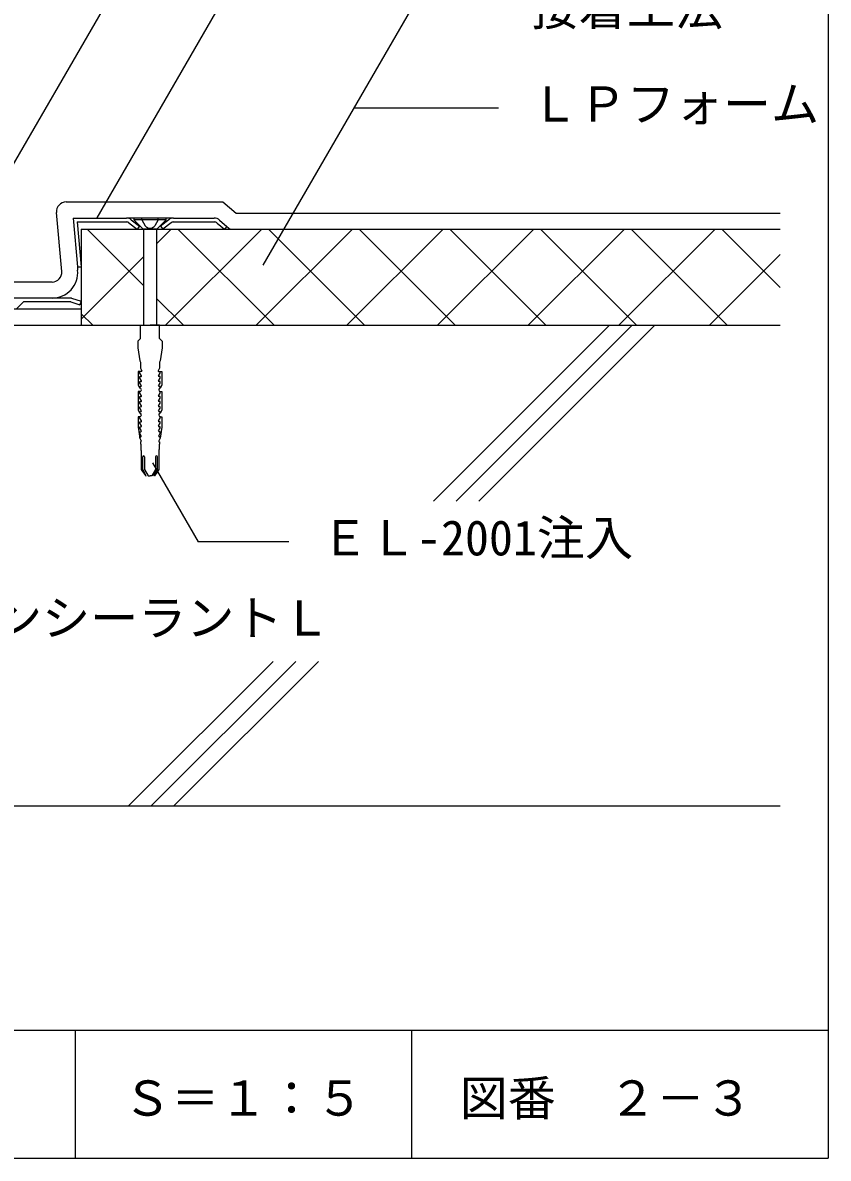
# Model space of a CAD drawing. Units: millimetres, scale not verified. Extents: x -457 to 343, y -620 to 610.
# Drawn here: x 91.5 to 342.9, y 20.1 to 374.5 of the extents above; entities that cross this region are included whole.
import ezdxf
from ezdxf.enums import TextEntityAlignment as Align

# ---------------------------------------------------------------- set-up
doc = ezdxf.new("R2010")
doc.units = ezdxf.units.MM
doc.header["$LTSCALE"] = 5
doc.linetypes.add('DASHED3', pattern=[4, 3, -1])
for name, color, linetype in [('2-2_in line', 7, 'Continuous'), ('2-3', 3, 'Continuous'), ('2-4_out line', 2, 'Continuous'), ('2-6_鋼板・アングル', 2, 'Continuous'), ('2-7_ビス', 7, 'Continuous'), ('2-A_moji', 7, 'Continuous'), ('2-D_ハッチ他', 4, 'Continuous'), ('2-E_con他', 4, 'Continuous'), ('F-2', 7, 'Continuous'), ('F-5', 6, 'Continuous'), ('F-7', 1, 'Continuous'), ('F-A', 7, 'Continuous')]:
    doc.layers.add(name, color=color, linetype=linetype)
doc.styles.add('HG丸ｺﾞｼｯｸM-PRO', font='')
doc.styles.add('ＭＳ ゴシック', font='')
doc.styles.get('HG丸ｺﾞｼｯｸM-PRO').set_extended_font_data('HG丸ｺﾞｼｯｸM-PRO')
doc.styles.get('ＭＳ ゴシック').set_extended_font_data('MS Gothic')

msp = doc.modelspace()

# ---------------------------------------------------------------- linework, layer by layer
at = {"layer": '2-2_in line'}
for p, q in [((109.798, 310.07), (327.893, 310.07)), ((109.798, 310.07), (109.798, 280.07)), ((155.264, 310.935), (156.279, 310.07)), ((108.593, 298.33), (108.69, 297.267)), ((109.798, 285.07), (7.298, 285.07)), ((-17.635, 280.07), (327.893, 280.07))]:
    msp.add_line(p, q, dxfattribs=at)
at = {"layer": '2-3'}
msp.add_line((-71.102, 130.07), (327.893, 130.07), dxfattribs=at)
at = {"layer": '2-4_out line'}
for p, q in [((105.081, 318.57), (154.011, 318.57)), ((154.011, 318.57), (158.12, 315.07)), ((103.709, 296.832), (102.093, 315.309)), ((158.12, 315.07), (327.893, 315.07)), ((100.721, 293.57), (61.986, 293.57))]:
    msp.add_line(p, q, dxfattribs=at)
for centre, start, end in [((105.081, 315.57), 90, 185), ((100.721, 296.57), 269.99997, 5)]:
    msp.add_arc(centre, 3, start, end, dxfattribs=at)
at = {"layer": '2-6_鋼板・アングル'}
for p, q in [((107.264, 313.521), (108.593, 298.33)), ((107.264, 313.521), (123.948, 313.521)), ((108.574, 312.321), (109.798, 298.33)), ((108.574, 312.321), (124.267, 312.321)), ((124.679, 312.072), (127.282, 310.07)), ((125.411, 313.023), (128.014, 311.021)), ((137.117, 313.023), (134.514, 311.021)), ((137.849, 312.072), (135.246, 310.07)), ((138.261, 312.321), (151.234, 312.321)), ((138.58, 313.521), (151.234, 313.521)), ((152.206, 311.963), (154.486, 310.021)), ((152.985, 312.877), (155.264, 310.935)), ((128.014, 311.021), (127.282, 310.07)), ((134.514, 311.021), (135.246, 310.07)), ((155.264, 310.935), (154.486, 310.021)), ((108.593, 298.33), (109.798, 298.33)), ((106.798, 288.57), (62.798, 288.57)), ((91.795, 287.37), (89.495, 285.07)), ((106.603, 287.37), (91.795, 287.37)), ((106.603, 287.37), (109.418, 286.432)), ((106.798, 288.57), (109.798, 287.57)), ((109.798, 287.57), (109.418, 286.432))]:
    msp.add_line(p, q, dxfattribs=at)
at = {"layer": '2-6_鋼板・アングル', "color": 4}
for p, q in [((138.58, 313.521), (123.948, 313.521)), ((127.282, 310.07), (135.246, 310.07))]:
    msp.add_line(p, q, dxfattribs=at)
at = {"layer": '2-6_鋼板・アングル'}
for centre, radius, start, end in [((123.948, 311.121), 2.4, 52.43141, 90), ((123.948, 311.121), 1.2, 52.43141, 90), ((138.58, 311.121), 2.4, 90, 127.56859), ((138.58, 311.121), 1.2, 90, 127.56859), ((151.234, 310.821), 2.7, 49.57392, 90), ((151.234, 310.821), 1.5, 49.57392, 90)]:
    msp.add_arc(centre, radius, start, end, dxfattribs=at)
at = {"layer": '2-7_ビス'}
for p, q in [((126.264, 313.445), (126.264, 312.945)), ((126.264, 313.445), (126.264, 312.945)), ((126.264, 312.945), (129.139, 310.07)), ((136.264, 312.945), (126.264, 312.945)), ((126.264, 312.945), (129.139, 310.07)), ((136.264, 312.945), (126.264, 312.945)), ((136.264, 312.945), (133.389, 310.07)), ((136.264, 312.945), (133.389, 310.07)), ((133.389, 310.07), (129.139, 310.07)), ((133.389, 310.07), (129.139, 310.07)), ((129.264, 310.07), (129.264, 280.07)), ((129.264, 310.07), (129.264, 280.07)), ((133.264, 310.07), (133.264, 280.07)), ((133.264, 310.07), (133.264, 280.07)), ((128.095, 260.445), (128.095, 260.445)), ((128.095, 260.445), (128.095, 260.445)), ((128.095, 260.445), (128.095, 260.445)), ((128.095, 260.445), (128.095, 260.445)), ((134.433, 260.445), (134.433, 260.445)), ((134.433, 260.445), (134.433, 260.445)), ((134.433, 260.445), (134.433, 260.445)), ((134.433, 260.445), (134.433, 260.445)), ((128.095, 244.779), (128.528, 243.954)), ((128.095, 244.779), (128.528, 243.954)), ((134.433, 244.779), (134, 243.954)), ((134.433, 244.779), (134, 243.954))]:
    msp.add_line(p, q, dxfattribs=at)
at = {"layer": '2-7_ビス', "linetype": 'DASHED3'}
for p, q in [((128.714, 312.945), (128.714, 313.445)), ((128.714, 312.945), (128.714, 313.445)), ((128.714, 312.945), (129.797, 311.07)), ((128.714, 312.945), (129.797, 311.07)), ((133.814, 312.945), (132.732, 311.07)), ((133.814, 312.945), (132.732, 311.07)), ((133.814, 312.945), (133.814, 313.445)), ((133.814, 312.945), (133.814, 313.445))]:
    msp.add_line(p, q, dxfattribs=at)
at = {"layer": '2-7_ビス'}
for points in [[(136.264, 312.945), (136.264, 313.445), (126.264, 313.445)], [(136.264, 312.945), (136.264, 313.445), (126.264, 313.445)], [(128.264, 275.975), (128.264, 280.07), (131.264, 280.07)], [(128.264, 275.975), (128.264, 280.07), (131.264, 280.07)], [(134.264, 275.975), (134.264, 280.07), (131.264, 280.07)], [(134.264, 275.975), (134.264, 280.07), (131.264, 280.07)], [(128.264, 275.975), (127.514, 275.15), (127.514, 273.051), (128.062, 268.934), (128.304, 268.526), (128.264, 268.526), (128.264, 266.712), (128.697, 265.888)], [(128.264, 275.975), (127.514, 275.15), (127.514, 273.051), (128.062, 268.934), (128.304, 268.526), (128.264, 268.526), (128.264, 266.712), (128.697, 265.888)], [(134.264, 275.975), (135.014, 275.15), (135.014, 273.051), (134.466, 268.934), (134.224, 268.526), (134.264, 268.526), (134.264, 266.712), (133.831, 265.888)], [(134.264, 275.975), (135.014, 275.15), (135.014, 273.051), (134.466, 268.934), (134.224, 268.526), (134.264, 268.526), (134.264, 266.712), (133.831, 265.888)], [(128.567, 265.64), (127.589, 265.64), (127.589, 261.407), (128.091, 260.445), (128.095, 260.445)], [(128.567, 265.64), (127.589, 265.64), (127.589, 261.407), (128.091, 260.445), (128.095, 260.445)], [(128.636, 264.321), (128.128, 265.145), (128.128, 265.64)], [(128.636, 264.321), (128.128, 265.145), (128.128, 265.64)], [(128.636, 262.754), (128.128, 263.579), (128.128, 264.056), (128.477, 264.074)], [(128.636, 262.754), (128.128, 263.579), (128.128, 264.056), (128.477, 264.074)], [(128.579, 261.188), (128.128, 262.012), (128.128, 262.49), (128.476, 262.507)], [(128.579, 261.188), (128.128, 262.012), (128.128, 262.49), (128.476, 262.507)], [(133.893, 264.321), (134.4, 265.145), (134.4, 265.64)], [(133.893, 264.321), (134.4, 265.145), (134.4, 265.64)], [(133.893, 262.754), (134.4, 263.579), (134.4, 264.056), (134.051, 264.074)], [(133.893, 262.754), (134.4, 263.579), (134.4, 264.056), (134.051, 264.074)], [(133.95, 261.188), (134.4, 262.012), (134.4, 262.49), (134.052, 262.507)], [(133.95, 261.188), (134.4, 262.012), (134.4, 262.49), (134.052, 262.507)], [(133.961, 265.64), (134.939, 265.64), (134.939, 261.407), (134.438, 260.445), (134.433, 260.445)], [(133.961, 265.64), (134.939, 265.64), (134.939, 261.407), (134.438, 260.445), (134.433, 260.445)], [(128.128, 259.374), (127.589, 259.374), (127.589, 253.576), (128.095, 252.612)], [(128.128, 259.374), (127.589, 259.374), (127.589, 253.576), (128.095, 252.612)], [(128.095, 260.445), (128.099, 260.923), (128.416, 260.94)], [(128.095, 260.445), (128.099, 260.923), (128.416, 260.94)], [(128.636, 258.054), (128.128, 258.879), (128.128, 259.374)], [(128.636, 258.054), (128.128, 258.879), (128.128, 259.374)], [(133.893, 258.054), (134.4, 258.879), (134.4, 259.374)], [(133.893, 258.054), (134.4, 258.879), (134.4, 259.374)], [(134.433, 260.445), (134.429, 260.923), (134.112, 260.94)], [(134.433, 260.445), (134.429, 260.923), (134.112, 260.94)], [(134.4, 259.374), (134.939, 259.374), (134.939, 253.576), (134.433, 252.612)], [(134.4, 259.374), (134.939, 259.374), (134.939, 253.576), (134.433, 252.612)], [(128.636, 256.488), (128.128, 257.312), (128.128, 257.79), (128.476, 257.807)], [(128.636, 256.488), (128.128, 257.312), (128.128, 257.79), (128.476, 257.807)], [(128.636, 254.921), (128.128, 255.745), (128.128, 256.223), (128.476, 256.24)], [(128.636, 254.921), (128.128, 255.745), (128.128, 256.223), (128.476, 256.24)], [(133.893, 256.488), (134.4, 257.312), (134.4, 257.79), (134.052, 257.807)], [(133.893, 256.488), (134.4, 257.312), (134.4, 257.79), (134.052, 257.807)], [(133.893, 254.921), (134.4, 255.745), (134.4, 256.223), (134.052, 256.24)], [(133.893, 254.921), (134.4, 255.745), (134.4, 256.223), (134.052, 256.24)], [(128.095, 252.612), (128.099, 253.09), (128.42, 253.107)], [(128.095, 252.612), (128.099, 253.09), (128.42, 253.107)], [(128.578, 253.354), (128.128, 254.179), (128.128, 254.656), (128.476, 254.674)], [(128.578, 253.354), (128.128, 254.179), (128.128, 254.656), (128.476, 254.674)], [(133.95, 253.354), (134.4, 254.179), (134.4, 254.656), (134.052, 254.674)], [(133.95, 253.354), (134.4, 254.179), (134.4, 254.656), (134.052, 254.674)], [(134.433, 252.612), (134.429, 253.09), (134.109, 253.107)], [(134.433, 252.612), (134.429, 253.09), (134.109, 253.107)], [(128.128, 251.54), (127.589, 251.54), (127.589, 248.292), (128.095, 244.779), (128.096, 245.256), (128.404, 245.274)], [(128.128, 251.54), (127.589, 251.54), (127.589, 248.292), (128.095, 244.779), (128.096, 245.256), (128.404, 245.274)], [(128.571, 247.088), (128.107, 247.912), (128.111, 248.39), (128.446, 248.407)], [(128.571, 247.088), (128.107, 247.912), (128.111, 248.39), (128.446, 248.407)], [(128.603, 248.654), (128.123, 249.479), (128.128, 249.956), (128.476, 249.974)], [(128.603, 248.654), (128.123, 249.479), (128.128, 249.956), (128.476, 249.974)], [(128.636, 250.221), (128.128, 251.045), (128.128, 251.54)], [(128.636, 250.221), (128.128, 251.045), (128.128, 251.54)], [(133.893, 250.221), (134.4, 251.045), (134.4, 251.54)], [(133.893, 250.221), (134.4, 251.045), (134.4, 251.54)], [(133.925, 248.654), (134.405, 249.479), (134.4, 249.956), (134.052, 249.974)], [(133.925, 248.654), (134.405, 249.479), (134.4, 249.956), (134.052, 249.974)], [(133.957, 247.088), (134.421, 247.912), (134.417, 248.39), (134.082, 248.407)], [(133.957, 247.088), (134.421, 247.912), (134.417, 248.39), (134.082, 248.407)], [(134.4, 251.54), (134.939, 251.54), (134.939, 248.292), (134.433, 244.779), (134.433, 245.256), (134.124, 245.274)], [(134.4, 251.54), (134.939, 251.54), (134.939, 248.292), (134.433, 244.779), (134.433, 245.256), (134.124, 245.274)], [(128.549, 245.521), (128.098, 246.345), (128.1, 246.823), (128.423, 246.84)], [(128.549, 245.521), (128.098, 246.345), (128.1, 246.823), (128.423, 246.84)], [(133.979, 245.521), (134.43, 246.345), (134.428, 246.823), (134.106, 246.84)], [(133.979, 245.521), (134.43, 246.345), (134.428, 246.823), (134.105, 246.84)], [(128.398, 243.707), (128.264, 243.707), (128.264, 242.924), (128.414, 242.924), (128.414, 241.316), (128.421, 241.316)], [(128.398, 243.707), (128.264, 243.707), (128.264, 242.924), (128.414, 242.924), (128.414, 241.316), (128.421, 241.316)], [(134.13, 243.707), (134.264, 243.707), (134.264, 242.924), (134.114, 242.924), (134.114, 241.316), (134.108, 241.316)], [(134.13, 243.707), (134.264, 243.707), (134.264, 242.924), (134.114, 242.924), (134.114, 241.316), (134.108, 241.316)], [(128.471, 240.986), (128.471, 235.035), (128.911, 234.384), (129.914, 233.07), (130.063, 233.07), (128.978, 235.035), (128.978, 239.007)], [(128.471, 240.986), (128.471, 235.035), (128.911, 234.384), (129.914, 233.07), (130.063, 233.07), (128.978, 235.035), (128.978, 239.007)], [(129.562, 239.007), (129.562, 235.035), (130.647, 233.07), (131.264, 233.07)], [(129.562, 239.007), (129.562, 235.035), (130.647, 233.07), (131.264, 233.07)], [(132.966, 239.007), (132.966, 235.035), (131.881, 233.07), (131.264, 233.07)], [(132.966, 239.007), (132.966, 235.035), (131.881, 233.07), (131.264, 233.07)], [(134.057, 240.986), (134.057, 235.035), (133.617, 234.384), (132.614, 233.07), (132.465, 233.07), (133.55, 235.035), (133.55, 239.007)], [(134.057, 240.986), (134.057, 235.035), (133.617, 234.384), (132.614, 233.07), (132.465, 233.07), (133.55, 235.035), (133.55, 239.007)]]:
    msp.add_lwpolyline(points, dxfattribs=at)
at = {"layer": '2-7_ビス', "linetype": 'DASHED3'}
msp.add_arc((131.264, 312.181), 1.84, 217.11751, 322.88248, dxfattribs=at)
msp.add_arc((131.264, 312.181), 1.84, 217.11751, 322.88248, dxfattribs=at)
at = {"layer": '2-7_ビス'}
msp.add_arc((100.721, 296.57), 8, 269.99997, 5, dxfattribs=at)
for centre, major_axis, start_param, end_param in [((128.556, 265.812), (0, -0.172), 0.06848, 2.1628795), ((128.556, 265.812), (0, -0.172), 0.06848, 2.1628795), ((133.972, 265.812), (0, -0.172), 4.1203058, 6.2147054), ((133.972, 265.812), (0, -0.172), 4.1203058, 6.2147054), ((128.428, 264.297), (0, -0.229), 0.2312026, 1.6765256), ((128.428, 264.297), (0, -0.229), 0.2312026, 1.6765256), ((128.428, 262.73), (0, -0.229), 0.2312026, 1.6765256), ((128.428, 262.73), (0, -0.229), 0.2312026, 1.6765256), ((134.1, 264.297), (0, -0.229), 4.6066597, 6.0519827), ((134.1, 264.297), (0, -0.229), 4.6066597, 6.0519827), ((134.1, 262.73), (0, -0.229), 4.6066597, 6.0519827), ((134.1, 262.73), (0, -0.229), 4.6066597, 6.0519827), ((128.074, 259.91), (0, -0.536), 0.0442118, 3.0973809), ((128.074, 259.91), (0, -0.536), 0.0442118, 3.0973809), ((128.371, 261.163), (0, -0.229), 0.2312026, 1.6765256), ((128.371, 261.163), (0, -0.229), 0.2312026, 1.6765256), ((134.157, 261.163), (0, -0.229), 4.6066597, 6.0519827), ((134.157, 261.163), (0, -0.229), 4.6066597, 6.0519827), ((134.454, 259.91), (0, -0.536), 3.1858044, 6.2389735), ((134.454, 259.909), (0, -0.536), 3.1858044, 6.2389735), ((128.428, 258.03), (0, -0.229), 0.2312026, 1.6765256), ((128.428, 258.03), (0, -0.229), 0.2312026, 1.6765256), ((128.428, 256.463), (0, -0.229), 0.2312026, 1.6765256), ((128.428, 256.463), (0, -0.229), 0.2312026, 1.6765256), ((134.1, 258.03), (0, -0.229), 4.6066597, 6.0519827), ((134.1, 258.03), (0, -0.229), 4.6066597, 6.0519827), ((134.1, 256.463), (0, -0.229), 4.6066597, 6.0519827), ((134.1, 256.463), (0, -0.229), 4.6066597, 6.0519827), ((128.074, 252.076), (0, -0.536), 0.0442118, 3.0973809), ((128.074, 252.076), (0, -0.536), 0.0442118, 3.0973809), ((128.371, 253.33), (0, -0.229), 0.2312026, 1.6765256), ((128.371, 253.33), (0, -0.229), 0.2312026, 1.6765256), ((128.428, 254.897), (0, -0.229), 0.2312026, 1.6765256), ((128.428, 254.897), (0, -0.229), 0.2312026, 1.6765256), ((134.1, 254.897), (0, -0.229), 4.6066597, 6.0519827), ((134.1, 254.897), (0, -0.229), 4.6066597, 6.0519827), ((134.157, 253.33), (0, -0.229), 4.6066597, 6.0519827), ((134.157, 253.33), (0, -0.229), 4.6066597, 6.0519827), ((134.454, 252.076), (0, -0.536), 3.1858044, 6.2389735), ((134.454, 252.076), (0, -0.536), 3.1858044, 6.2389735), ((128.396, 248.63), (0, -0.229), 0.2312026, 1.6765256), ((128.396, 248.63), (0, -0.229), 0.2312026, 1.6765256), ((128.428, 250.197), (0, -0.229), 0.2312026, 1.6765256), ((128.428, 250.197), (0, -0.229), 0.2312026, 1.6765256), ((134.1, 250.197), (0, -0.229), 4.6066597, 6.0519827), ((134.1, 250.197), (0, -0.229), 4.6066597, 6.0519827), ((134.132, 248.63), (0, -0.229), 4.6066597, 6.0519827), ((134.132, 248.63), (0, -0.229), 4.6066597, 6.0519827), ((128.341, 245.497), (0, -0.229), 0.2312026, 1.6765256), ((128.341, 245.497), (0, -0.229), 0.2312026, 1.6765256), ((128.364, 247.063), (0, -0.229), 0.2312026, 1.6765256), ((128.364, 247.063), (0, -0.229), 0.2312026, 1.6765256), ((134.164, 247.063), (0, -0.229), 4.6066597, 6.0519827), ((134.164, 247.063), (0, -0.229), 4.6066597, 6.0519827), ((134.187, 245.497), (0, -0.229), 4.6066597, 6.0519827), ((134.187, 245.497), (0, -0.229), 4.6066597, 6.0519827), ((128.386, 243.88), (0, -0.174), 0.0818475, 2.1771705), ((128.386, 243.88), (0, -0.174), 0.0818475, 2.1771705), ((127.744, 241.022), (0, -0.8), 1.5261677, 1.947508), ((127.744, 241.021), (0, -0.8), 1.5261677, 1.947508), ((134.143, 243.88), (0, -0.174), 4.1060148, 6.2013378), ((134.143, 243.88), (0, -0.174), 4.1060148, 6.2013378), ((134.784, 241.022), (0, -0.8), 4.3356773, 4.7570176), ((134.784, 241.021), (0, -0.8), 4.3356773, 4.7570176), ((129.27, 238.997), (0, -0.321), 1.5390306, 4.6806232), ((129.27, 238.997), (0, -0.321), 1.5390306, 4.6806232), ((133.258, 238.997), (0, -0.321), 1.6025621, 4.7441547), ((133.258, 238.997), (0, -0.321), 1.6025621, 4.7441547)]:
    msp.add_ellipse(centre, major_axis=major_axis, ratio=0.909574, start_param=start_param, end_param=end_param, dxfattribs=at)
at = {"layer": '2-A_moji'}
for p, q in [((64.496, 288.57), (170.896, 472.859)), ((114.777, 313.57), (192.308, 447.859)), ((166.61, 298.798), (223.803, 397.859)), ((240.012, 347.859), (194.935, 347.859)), ((132.055, 237.095), (146.296, 212.43)), ((174.553, 212.43), (146.296, 212.43))]:
    msp.add_line(p, q, dxfattribs=at)
at = {"layer": '2-D_ハッチ他'}
for p, q in [((111.665, 310.07), (129.264, 292.471)), ((133.264, 305.477), (137.857, 310.07)), ((136.141, 280.07), (166.141, 310.07)), ((139.95, 310.07), (169.95, 280.07)), ((164.425, 280.07), (194.425, 310.07)), ((168.234, 310.07), (198.234, 280.07)), ((192.71, 280.07), (222.71, 310.07)), ((196.518, 310.07), (226.518, 280.07)), ((220.994, 280.07), (250.994, 310.07)), ((224.802, 310.07), (254.802, 280.07)), ((249.278, 280.07), (279.278, 310.07)), ((253.087, 310.07), (283.087, 280.07)), ((277.562, 280.07), (307.562, 310.07)), ((281.371, 310.07), (311.371, 280.07)), ((309.655, 310.07), (327.893, 291.832)), ((109.798, 282.011), (129.264, 301.477)), ((305.847, 280.07), (327.893, 302.116)), ((133.264, 288.471), (141.665, 280.07)), ((109.798, 283.653), (113.381, 280.07))]:
    msp.add_line(p, q, dxfattribs=at)
at = {"layer": '2-E_con他'}
for p, q in [((219.738, 225.218), (274.59, 280.07)), ((226.809, 225.218), (281.661, 280.07)), ((233.88, 225.218), (288.732, 280.07)), ((124.59, 130.07), (169.664, 175.144)), ((131.661, 130.07), (176.735, 175.144)), ((138.732, 130.07), (183.806, 175.144))]:
    msp.add_line(p, q, dxfattribs=at)
at = {"layer": 'F-2'}
for p, q in [((107.893, 60.07), (107.893, 20.07)), ((212.893, 60.07), (212.893, 20.07))]:
    msp.add_line(p, q, dxfattribs=at)
at = {"layer": 'F-5'}
msp.add_line((-457.107, 60.07), (342.893, 60.07), dxfattribs=at)
at = {"layer": 'F-7'}
for p in [(342.893, 610.07), (-457.107, 20.07)]:
    msp.add_line(p, (342.893, 20.07), dxfattribs=at)

# ---------------------------------------------------------------- texts
at = {"layer": '2-A_moji', "style": 'ＭＳ ゴシック'}
for s, p in [('接着工法', (250.012, 370.359)), ('ＬＰフォーム', (250.012, 340.359)), ('ＥＬ-2001注入', (184.553, 204.93)), ('ロンシーラントＬ', (67.573, 179.93))]:
    msp.add_text(s, height=11, dxfattribs=at).set_placement(p, align=Align.BOTTOM_LEFT)
at = {"layer": 'F-A', "style": 'HG丸ｺﾞｼｯｸM-PRO'}
for s, p in [('Ｓ＝１：５', (122.893, 30.07)), ('図番', (227.893, 30.07)), ('２－３', (274.311, 30.07))]:
    msp.add_text(s, height=11, dxfattribs=at).set_placement(p, align=Align.BOTTOM_LEFT)

doc.saveas('drawing.dxf')
